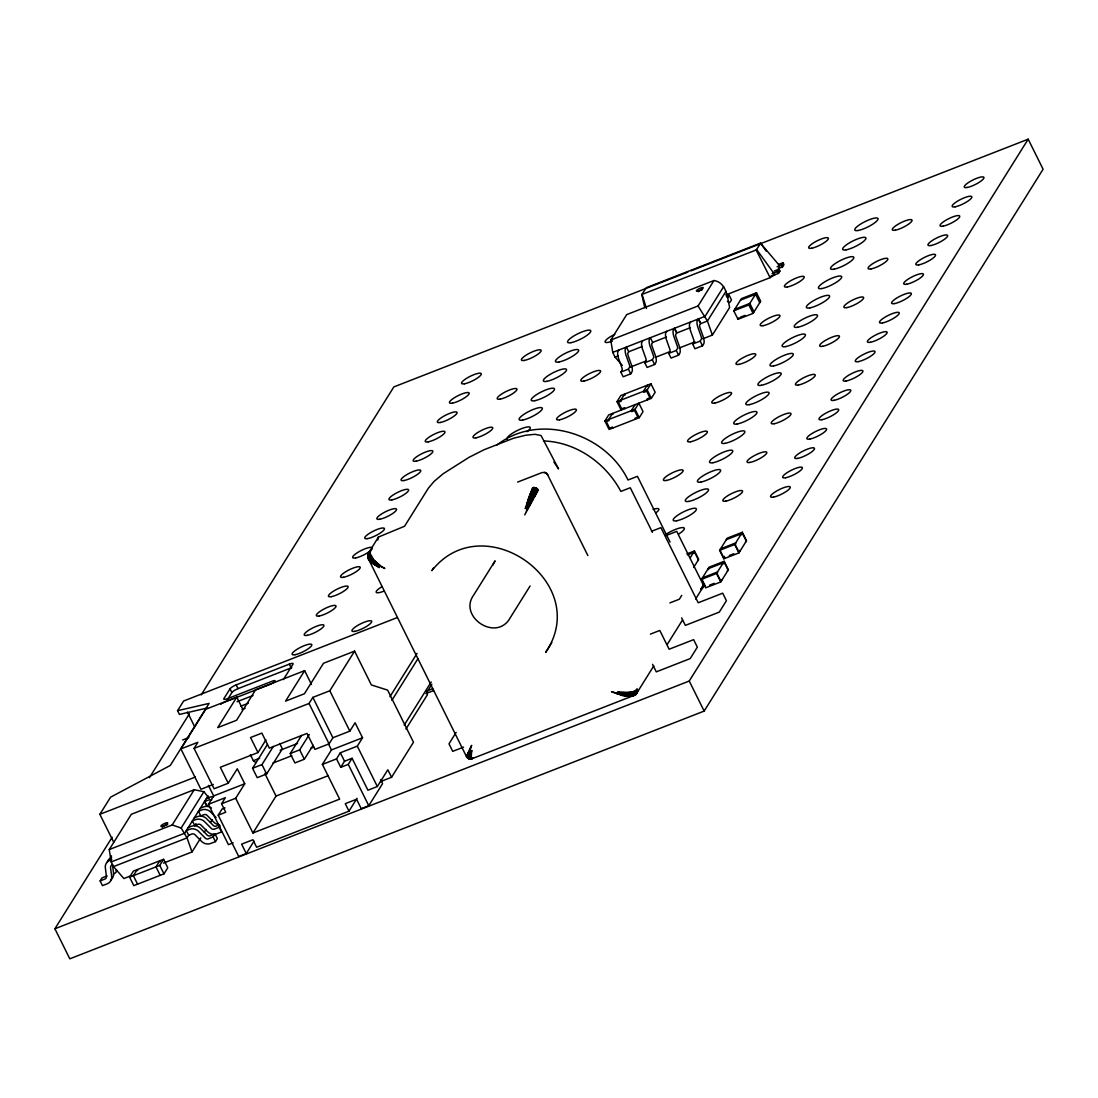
<?xml version="1.0" encoding="UTF-8"?>
<svg xmlns="http://www.w3.org/2000/svg" width="1098" height="1098" viewBox="0 0 1098 1098"><rect width="100%" height="100%" fill="white"/><g stroke="black" fill="none" stroke-linecap="round" stroke-linejoin="round"><path stroke-width="1.5" d="M553.914 462.08L558.553 468.928L541.053 435.535L535.028 434.3L525.585 435.247L513.384 438.294L484.108 449.713L469.038 457.331L443.112 473.773L434.012 481.5L428.385 488.171L404.558 526.258L378.426 537.073L368.406 553.2L368.599 559.28L466.485 756.604L468.928 758.732L471.44 758.938L472.03 757.881L469.848 757.565L467.432 755.342L467.83 758.087L471.44 758.938L634.013 695.418L636.799 693.085L653.818 665.882M368.887 552.308L368.489 558.278L371.893 563.123L369.848 560.927L367.857 556.741L368.008 554.216L369.491 552.363L373.334 559.17L371.893 563.123L379.277 567.529L368.708 557.208L368.008 554.216L370.52 551.059L367.857 556.741L369.738 561.105L379.277 567.529M617.474 693.305L633.107 694.348L636.511 693.016L637.485 691.177L630.787 692.522C626.066 700.25 640.299 694.375 637.06 689.105L635.275 691.369L634.575 694.787L629.538 696.407L621.921 695.35L611.531 691.726L626.313 695.858L631.981 695.967L633.944 691.205L637.416 690.12L635.934 694.046L632.64 695.281L622.525 694.581L621.921 695.35L617.474 693.305L616.98 693.867M470.85 758.1L467.666 758.004C464.07 753.708 471.962 761.092 471.454 758.142L469.875 758.883L467.666 758.004L471.646 745.364L468.077 752.693L470.369 754.024L471.069 758.828L471.728 750.593C470.932 752.473 467.309 760.777 472.346 758.553L473.06 757.634M635.166 694.32L633.821 695.501L617.982 691.918L630.787 692.522L635.275 691.369L637.06 689.105M470.26 750.058L468.695 758.581L470.85 756.604L467.075 754.889L470.26 750.058L469.601 749.481M617.982 691.918L629.511 696.118L626.135 696.173L627.438 692.728L631.185 691.877L636.799 693.085M466.485 756.604L467.075 754.889L466.856 757.167L467.83 758.087L468.873 757.03L470.191 759.02L472.03 757.881M369.848 560.927L368.489 558.278L368.599 553.172L369.614 551.58L369.971 555.382L371.399 556.576C369.161 565.017 367.35 557.674 368.406 553.2M695.652 599L703.049 587.046L702.83 583.958L676.739 531.377L665.731 535.673M469.903 756.522L468.695 757.798L466.993 756.577L468.077 752.693M623.184 692.564L622.525 694.581M527.479 509.65L526.807 509.129L528.385 503.845L535.838 487.814L538.253 490.051L524.748 514.88L536.812 488.363C527.452 490.724 529.414 501.964 525.366 508.525L533.642 496.9L537.636 489.118C529.099 491.479 527.822 501.361 525.366 508.525M368.008 554.216L367.803 555.437C368.654 560.941 367.171 553.31 368.612 556.288L368.599 559.28M535.838 487.814L533.889 488.583L531.981 492.631L527.685 503.57L530.059 504.751L526.807 509.129M529.785 495.349L531.844 490.271L536.291 492.041L536.002 493.894L534.369 496.818L529.785 495.349L533.655 487.512L534.753 487.526L537.293 491.643L534.191 493.51L529.332 499.178L528.495 498.931L533.134 492.975L538.253 490.051M530.059 504.751L533.642 496.9L532.379 500.455L529.332 499.178M370.52 551.059L368.626 554.559L372.167 561.243L375.049 564.303L370.04 559.102L369.463 553.721L371.124 557.359L376.216 562.094L375.049 565.292M378.426 537.073L377.794 540.038M492.659 565.374L495.088 560.858L473.636 595.143C458.566 615.868 493.62 640.71 508.635 620.315L530.073 586.03M700.922 589.187L702.569 587.952L700.922 589.187L703.187 584.987M703.255 586.03L701.842 588.679L703.049 587.046M535.179 488.912L532.654 488.624L531.844 490.271L533.889 488.583L533.655 487.512L532.626 487.759L530.897 492.494L535.11 494.169L527.013 503.309M113.712 842.221L99.863 814.318L110.596 797.175L170.259 765.484L209.1 703.406L177.574 710.68L179.441 714.427L207.646 707.922M177.574 710.68L183.627 701.004L397.27 617.57M691.04 270.849L1028.181 139.185L1043.1 169.229L704.161 711.079L69.819 958.815L54.9 928.771L112.147 837.252M149.41 777.686L189.391 713.769M201.195 694.883L393.839 386.921L687.842 272.098M131.801 875.463L123.882 878.551L113.519 866.61L111.186 861.916L109.251 849.564L131.321 814.291L194.25 789.709L203.899 791.713L209.224 798.219M213.287 784.466L200.948 789.284L180.909 748.905L205.683 709.294L236.784 697.148L242.85 709.349M112.092 865.059A2.869 2.608 32 0 0 110.555 867.653L111.667 876.355A8.235 7.48 32 0 1 107.247 883.766L102.457 885.633L100.138 880.939L102.032 877.892L107.069 875.902M283.339 679.607L292.96 664.208A5.614 1.304 -26.4 0 0 289.296 664.139L236.18 684.891A5.614 1.304 -26.4 0 0 230.031 688.789L223.91 698.575A5.614 1.304 -26.4 0 0 227.574 698.644L272.222 681.199A4.31 1.002 -26.4 0 1 275.159 680.911A4.31 1.002 -26.4 0 1 272.318 683.313M254.036 841.109L246.254 853.544L238.719 856.481L218.214 815.169L225.749 812.232L221.549 803.777L235.686 798.26L244.744 783.78L237.292 768.765L228.233 783.231L214.096 788.762L194.058 748.383L197.873 742.289L180.909 748.905M227.519 699.536L231.898 692.55A5.614 1.304 -26.4 0 1 238.046 688.638L291.162 667.9A5.614 1.304 -26.4 0 1 291.793 667.666M236.784 697.148L217.72 727.617L236.578 720.261L255.628 689.791L304.64 670.645L311.461 684.383M129.605 877.178L133.421 871.085L163.575 859.309L167.774 867.763L163.959 873.857L133.805 885.633L129.605 877.178L159.759 865.402L163.575 859.309M109.251 849.564L172.194 824.982L194.25 789.709M163.492 863.083L192.013 851.952L187.031 837.898L181.184 828.016L203.899 791.713M208.057 795.872L184.697 833.204L111.186 861.916M188.252 827.521L192.177 826.025A8.262 7.508 32 0 1 200.001 827.865L207.302 835.207A2.841 2.58 32 0 0 209.979 835.839L215.03 833.876L217.363 838.584L215.455 841.631L210.665 843.497A8.235 7.48 32 0 1 201.524 841.37L195.032 834.782A2.869 2.608 32 0 0 191.848 834.027L188.678 835.276L187.031 837.898L113.519 866.61M220.135 825.737L219.175 827.261L214.124 829.21A2.841 2.58 32 0 1 211.447 828.578L204.146 821.235A8.262 7.508 32 0 0 196.322 819.396L192.397 820.906L194.73 825.6L195.993 823.569M233.16 842.839L228.439 844.678L208.4 804.312L213.643 795.926L244.744 783.78M221.549 803.777L225.364 797.683L208.4 804.312M304.64 670.645L285.576 701.128L304.421 693.758L323.485 663.288L354.585 651.141L371.371 684.946L387.608 690.107L413.479 742.234L391.561 777.274L380.567 781.57M192.013 851.952L200.81 837.884M204.338 832.257L206.095 829.443M210.487 822.416L212.243 819.602M218.214 815.169L222.029 809.075L225.035 807.895M228.233 783.231L220.314 767.269L258.003 752.555L265.936 739.887M279.702 743.47L282.364 748.836L266.636 773.98L257.207 777.659L252.554 768.271L267.404 744.526M188.678 835.276L186.344 830.568L190.27 829.072A8.262 7.508 32 0 1 198.107 830.912L205.395 838.254A2.841 2.58 32 0 0 208.071 838.886L213.122 836.937L215.03 833.876M252.554 768.271L261.969 764.592L273.333 746.434M194.058 748.383L309.032 703.475L312.848 697.381L329.812 690.766L354.585 651.141M313.067 745.281L304.338 759.253L294.909 762.932L290.243 753.544L301.607 735.385M290.243 753.544L299.672 749.865L309.279 734.507M235.686 798.26L252.938 832.998L276.051 796.05L328.069 775.737M433.655 567.817L431.885 570.644C483.161 505.327 593.181 582.764 545.624 652.432L551.8 642.55M258.003 752.555L250.55 737.527L261.859 733.107L269.312 748.136L307.015 733.409L314.934 749.371L329.071 743.854L332.886 737.76L349.85 731.131L355.093 722.759L362.546 737.774L357.303 746.16L340.339 752.775L336.523 758.883L322.387 764.4L339.639 799.138L252.938 832.998M322.387 764.4L331.445 749.92L362.546 737.774M336.523 758.883L340.723 767.324L344.539 761.23L352.074 758.293L367.926 790.217L377.341 786.525L387.827 769.767L391.561 777.274M622.305 365.456L615.058 357.097L612.725 352.403L610.79 340.051L626.697 314.604L713.975 280.525C726.643 282.584 727.466 297.599 729.621 307.536L712.396 335.068L702.912 338.774M389.968 696.667L417.02 653.434M644.773 307.618L641.754 294.525L646.379 287.676L760.447 243.138L779.004 264.989M340.723 767.324L348.258 764.386L352.074 758.293M391.876 700.346L417.981 658.622M618.847 350.001L617.886 351.621A8.262 2.855 68.7 0 0 618.449 358.058L621.921 367.83A2.841 0.974 68.7 0 1 622.099 370.026L620.837 372.085L623.17 376.779L630.705 373.842L631.926 371.906A8.235 2.841 68.7 0 0 631.268 364.399L628.152 355.67A2.869 0.988 68.7 0 1 627.919 353.034L628.729 351.758L642.138 346.515M642.797 340.654L641.822 342.274A8.262 2.855 68.7 0 0 642.385 348.711L645.857 358.483A2.841 0.974 68.7 0 1 646.049 360.679L644.773 362.738L647.106 367.432L654.641 364.495L655.863 362.56A8.235 2.841 68.7 0 0 655.204 355.038L652.088 346.309A2.869 0.988 68.7 0 1 651.855 343.688L652.665 342.411L666.39 337.045M246.254 853.544L241.601 844.156L252.911 839.737L256.63 847.244L348.986 811.175L357.028 798.328M404.188 725.133L431.185 681.968M620.837 372.085L628.385 369.148L629.648 367.089A2.841 0.974 68.7 0 0 629.456 364.893L625.984 355.107A8.262 2.855 68.7 0 1 625.421 348.67L626.395 347.064L628.729 351.758M431.871 684.246L426.532 692.783L427.465 694.65L405.972 729.003M604.888 421.014L635.056 409.238L638.858 403.144L643.057 411.599L639.242 417.693L609.088 429.469L604.888 421.014L608.704 414.92L651.347 398.341L655.163 392.247L650.963 383.792L620.809 395.568L616.994 401.662L621.194 410.117M348.986 811.175L345.266 803.667L356.576 799.248L361.228 808.636L368.777 805.699L382.598 783.601L380.594 779.58M666.733 331.308L665.759 332.927A8.262 2.855 68.7 0 0 666.321 339.364L669.794 349.137A2.841 0.974 68.7 0 1 669.986 351.333L668.709 353.391L671.043 358.085L678.591 355.148L679.799 353.213A8.235 2.841 68.7 0 0 679.14 345.692L676.025 336.962A2.869 0.988 68.7 0 1 675.792 334.341L676.601 333.065L674.268 328.371L673.294 329.976A8.262 2.855 68.7 0 0 673.856 336.413L677.329 346.186A2.841 0.974 68.7 0 1 677.521 348.395L676.258 350.454L668.709 353.391M644.773 362.738L652.322 359.801L653.585 357.742A2.841 0.974 68.7 0 0 653.392 355.546L649.92 345.76A8.262 2.855 68.7 0 1 649.357 339.323L650.332 337.717L652.665 342.411M635.097 404.613L631.281 410.707L631.748 411.654L634.575 410.542L637.842 417.116L635.015 418.228L635.481 419.161M610.79 340.051L698.054 305.971L713.975 280.525M616.994 401.662L647.161 389.886L650.963 383.792M690.669 321.961L689.695 323.567A8.262 2.855 68.7 0 0 690.258 330.018L693.73 339.79A2.841 0.974 68.7 0 1 693.922 341.986L692.646 344.045L694.979 348.739L702.528 345.788L703.736 343.852A8.235 2.841 68.7 0 0 703.077 336.345L699.961 327.616A2.869 0.988 68.7 0 1 699.728 324.994L700.538 323.704L698.204 319.01L697.23 320.63A8.262 2.855 68.7 0 0 697.793 327.067L701.265 336.839A2.841 0.974 68.7 0 1 701.457 339.049L700.195 341.094L692.646 344.045M723.664 286.619L705.081 316.334L612.725 352.403M725.998 291.313L707.414 321.028L700.908 323.567L698.575 318.873M641.754 294.525L756.151 249.987L760.777 243.138M727.425 301.346A8.235 2.841 68.7 0 0 730.28 301.868L731.488 299.932L729.168 295.238L727.878 297.256A2.841 0.974 68.7 0 1 726.684 296.666L726.478 296.391M456.137 732.407L448.986 743.84L452.719 751.348L463.521 747.134M733.78 310.83L741.411 298.642L756.495 292.754L760.681 301.195L753.063 313.397L737.98 319.285L733.78 310.83L748.863 304.942L756.495 292.754M737.98 319.285L738.94 317.761M770.316 276.422L778.482 273.375L779.923 271.082L778.99 269.202L774.268 271.055M777.027 271.165L779.607 267.034M772.031 273.649L777.562 271.494L778.99 269.202M777.082 266.787L781.611 265.016L783.039 262.738L783.972 264.604L782.545 266.896L778.77 268.365M690.244 557.715L694.458 550.963L698.657 559.417L693.62 567.474M681.721 595.404L679.346 599.22L669.917 602.898M701.471 579.373L709.102 567.186L724.186 561.298L728.372 569.738L720.755 581.94L705.671 587.828L701.471 579.373L716.555 573.485L724.186 561.298M719.629 550.345L727.26 538.157L742.344 532.269L746.53 540.724L738.913 552.912L723.829 558.8L719.629 550.345L734.713 544.457L742.344 532.269M667.241 644.402L682.476 620.068M724.309 556.329L723.596 557.482L720.343 550.908L720.59 548.822L735.66 542.934L735.413 545.02L738.68 551.594L739.393 550.441L739.86 551.388M723.829 558.8L724.776 557.276M54.9 928.771L689.242 681.034L1028.181 139.185M471.728 750.593L468.173 755.836L466.568 756.165L466.856 757.167L471.111 754.161M467.432 755.342L466.993 757.195L468.036 756.275L468.928 758.732L469.848 757.565M529.071 504.133L531.857 500.276M467.474 755.273L468.983 753.475M375.516 563.027L371.124 557.359L372.524 560.447L375.516 563.027L384.849 568.517L375.241 563.658L370.479 558.182L369.971 555.382L368.708 557.208L371.947 562.052M636.511 693.016L637.279 692.179M497.092 444.91C539.255 412.107 605.629 433.381 628.015 480.004L637.43 476.326L670.054 542.041M725.778 294.964L770.11 277.657L774.831 274.651L756.728 249.63M111.543 857.373L110.939 857.648A8.262 7.508 32 0 0 107.316 862.438M778.509 264.494L783.039 262.738M777.398 272.071L779.923 271.082M771.825 275.831L774.831 274.651M726.656 296.227L729.168 295.238M740.464 300.166L755.534 294.278L759.734 302.719M615.058 357.097L618.119 355.903M690.395 327.671L676.972 332.914L674.639 328.22M740.436 317.171L744.966 315.401M630.156 367.185L645.981 361.009M655.465 357.303L669.698 351.744M679.182 348.039L695.007 341.862M517.652 482.091L542.151 472.524L545.363 472.579L547.175 473.883L587.869 555.561M651.485 531.322L660.914 527.644L698.204 602.761L722.704 593.181L726.423 600.702L719.286 612.121L685.358 625.38L681.625 617.858M237.099 701.704L253.048 695.487M240.503 706.289L248.313 703.242M242.013 709.528L245.142 708.306M182.625 739.956L188.815 737.54M686.923 553.914L694.458 550.963M687.485 554.847L693.511 552.486L693.977 553.419L694.691 552.28L697.957 558.855L697.71 560.941M726.3 539.681L741.383 533.793L741.85 534.726L742.564 533.587L745.83 540.161L745.583 542.247M729.305 555.506L733.835 553.735M99.863 814.318L195.362 777.027M426.477 691.136L432.598 688.748L433.532 690.628L425.887 693.607M250.371 754.642L253.377 760.708L259.691 758.251M280.182 750.25L297.517 743.47M709.637 585.124L714.167 583.354M272.867 763.096L291.78 755.712M310.707 748.328L313.85 747.093M206.41 798.493L210.336 796.997A8.262 7.508 32 0 1 213.588 796.805M200.358 808.169L204.283 806.673A8.262 7.508 32 0 1 209.965 807.167M650.387 634.136L659.802 630.444L669.121 649.234L693.634 639.654L697.354 647.175L690.203 658.594L656.288 671.852L652.555 664.331M194.305 817.845L198.23 816.349A8.262 7.508 32 0 1 206.053 818.188L213.355 825.531A2.841 2.58 32 0 0 216.032 826.163L219.531 824.818M194.73 825.6L197.901 824.351A2.869 2.608 32 0 1 201.085 825.106L207.577 831.694A8.235 7.48 32 0 0 216.718 833.821L221.508 831.955L219.175 827.261M111.831 859.556L109.031 860.695A8.262 7.508 32 0 0 105.271 867.049L106.451 876.78A2.841 2.58 32 0 1 105.161 878.949L100.138 880.939M634.013 695.418L632.146 696.132L622.991 693.291C624.693 691.754 645.995 697.395 630.787 692.522M469.354 758.32L472.346 758.553M627.274 693.648L635.358 692.605L636.744 691.781L636.593 690.532M544.128 440.971C576.381 442.233 605.918 463.219 620.864 491.424L630.279 487.745L652.404 532.31M621.921 695.35L626.313 695.858M172.194 824.982L181.184 828.016M544.292 472.291L547.175 473.883L545.363 472.579M373.018 559.692L380.1 565.264M253.377 760.708L255.793 762.63M216.114 817.53L210.198 811.559A8.262 7.508 32 0 0 202.375 809.734L198.45 811.23L200.783 815.924L203.953 814.675A2.869 2.608 32 0 1 207.138 815.43L213.63 822.018A8.235 7.48 32 0 0 218.79 824.598M376.216 562.094L379.579 565.882M546.351 473.128L547.778 474.803M760.447 243.138L766.377 251.277M698.054 305.971L707.414 321.028L712.396 335.068M756.151 249.987L770.11 277.657M781.611 265.016L782.545 266.896M777.562 271.494L778.482 273.375M754.01 311.873L749.824 303.419L734.74 309.307L735.207 310.24M748.863 304.942L753.063 313.397M700.195 341.094L702.528 345.788M676.258 350.454L678.591 355.148M652.322 359.801L654.641 364.495M734.713 544.457L738.913 552.912M647.669 386.208L647.202 385.261L643.387 391.355L643.853 392.302L646.681 391.19L649.947 397.764L647.12 398.876L647.587 399.809M647.161 389.886L651.347 398.341M628.385 369.148L630.705 373.842M727.425 571.262L727.672 569.189L724.405 562.615L723.692 563.754L723.225 562.821L708.155 568.709L708.608 569.642M721.702 580.417L721.235 579.47L720.521 580.609L717.255 574.048L717.502 571.962L702.432 577.85L702.898 578.783M635.056 409.238L639.242 417.693M716.555 573.485L720.755 581.94M625.05 395.033L624.584 394.1L620.768 400.194L621.235 401.127L618.407 402.239L621.674 408.813L624.501 407.701L624.968 408.648M702.185 579.936L705.438 586.51M612.945 414.385L612.478 413.452L608.663 419.546L609.129 420.479L606.302 421.591L609.568 428.165L612.396 427.053L612.862 428M689.242 681.034L704.161 711.079M329.812 690.766L349.85 731.131M357.303 746.16L377.341 786.525M348.258 764.386L368.777 805.699M312.848 697.381L332.886 737.76M340.339 752.775L344.539 761.23M309.032 703.475L329.071 743.854M289.296 664.139L291.162 667.9M328.467 743.909L331.445 749.92M299.672 749.865L304.338 759.253M236.18 684.891L238.046 688.638M230.031 688.789L231.898 692.55M261.969 764.592L266.636 773.98M264.824 773.445L276.051 796.05M187.429 712.122L194.662 726.698M208.428 785.413L213.643 795.926M204.599 801.389L206.932 806.083L204.502 801.554L208.428 800.058A8.262 7.508 32 0 1 211.681 799.852M213.122 836.937L215.455 841.631M160.267 861.724L159.8 860.777L155.998 866.885L160.184 875.326M159.759 865.402L163.959 873.857M137.648 870.549L137.195 869.616L133.38 875.71L137.566 884.165M642.097 294.538L646.489 308.497M112.463 864.606L113.574 873.308A8.235 7.48 32 0 1 110.541 880.006M111.378 858.032L111.323 857.373A8.262 7.508 32 0 1 111.461 855.809M532.626 487.759L532.654 488.624M507.4 439.351A12.943 3.02 -26.4 0 1 521.481 428.673A12.943 3.02 -26.4 0 1 526.999 431.706M653.104 509.458A10.994 2.567 -26.4 0 1 656.165 512.615M383.586 591.287A10.994 2.567 -26.4 0 1 376.134 592.206A10.994 2.567 -26.4 0 1 382.118 586.593M665.47 534.671A12.943 3.02 -26.4 0 1 682.325 527.589A12.943 3.02 -26.4 0 1 678.701 534.04M612.492 341.025A10.994 2.567 -26.4 0 1 605.08 341.368A10.994 2.567 -26.4 0 1 614.784 334.355M698.287 291.67A3.816 0.892 -26.4 0 1 699.81 290.696M700.702 290.256A3.816 0.892 -26.4 0 1 702.432 289.584M271.316 683.821A4.31 1.002 -26.4 0 1 270.314 684.26L225.666 701.691A5.614 1.304 -26.4 0 0 222.427 703.269M220.794 704.34A5.614 1.304 -26.4 0 1 221.288 703.983M162.243 827.357A3.816 0.892 -26.4 0 1 162.779 826.904M163.478 826.41A3.816 0.892 -26.4 0 1 165.194 825.476M166.086 825.092A3.816 0.892 -26.4 0 1 167.637 824.625M117.157 870.481A8.235 7.48 32 0 1 113.3 874.09M116.594 870.33A8.235 7.48 32 0 1 115.921 870.714M210.72 807.552A8.262 7.508 32 0 1 211.434 807.991M546.818 381.349A12.943 3.02 -26.4 0 0 566.252 370.767A12.943 3.02 -26.4 0 0 551.772 373.444A12.943 3.02 -26.4 0 0 546.818 381.349M534.712 400.701A12.943 3.02 -26.4 0 0 554.147 390.119A12.943 3.02 -26.4 0 0 539.667 392.782A12.943 3.02 -26.4 0 0 534.712 400.701M522.607 420.054A12.943 3.02 -26.4 0 0 542.041 409.472A12.943 3.02 -26.4 0 0 527.562 412.134A12.943 3.02 -26.4 0 0 522.607 420.054M558.923 361.997A12.943 3.02 -26.4 0 0 578.358 351.415A12.943 3.02 -26.4 0 0 563.878 354.091A12.943 3.02 -26.4 0 0 558.923 361.997M452.445 403.131A10.953 2.553 -26.4 0 0 468.901 394.168A10.953 2.553 -26.4 0 0 456.644 396.419A10.953 2.553 -26.4 0 0 452.445 403.131M440.339 422.483A10.953 2.553 -26.4 0 0 456.795 413.521A10.953 2.553 -26.4 0 0 444.539 415.771A10.953 2.553 -26.4 0 0 440.339 422.483M428.234 441.835A10.953 2.553 -26.4 0 0 444.69 432.873A10.953 2.553 -26.4 0 0 432.434 435.124A10.953 2.553 -26.4 0 0 428.234 441.835M416.128 461.174A10.953 2.553 -26.4 0 0 432.585 452.225A10.953 2.553 -26.4 0 0 420.328 454.476A10.953 2.553 -26.4 0 0 416.128 461.174M404.023 480.526A10.953 2.553 -26.4 0 0 420.479 471.577A10.953 2.553 -26.4 0 0 408.223 473.828A10.953 2.553 -26.4 0 0 404.023 480.526M391.917 499.878A10.953 2.553 -26.4 0 0 408.374 490.93A10.953 2.553 -26.4 0 0 396.117 493.18A10.953 2.553 -26.4 0 0 391.917 499.878M367.706 538.583A10.953 2.553 -26.4 0 0 384.176 529.62A10.953 2.553 -26.4 0 0 371.906 531.885A10.953 2.553 -26.4 0 0 367.706 538.583M379.812 519.23A10.953 2.553 -26.4 0 0 396.282 510.282A10.953 2.553 -26.4 0 0 384.012 512.533A10.953 2.553 -26.4 0 0 379.812 519.23M355.601 557.935A10.953 2.553 -26.4 0 0 372.071 548.973A10.953 2.553 -26.4 0 0 359.801 551.237A10.953 2.553 -26.4 0 0 355.601 557.935M343.496 577.287A10.953 2.553 -26.4 0 0 359.966 568.325A10.953 2.553 -26.4 0 0 347.695 570.589A10.953 2.553 -26.4 0 0 343.496 577.287M319.285 615.992A10.953 2.553 -26.4 0 0 335.755 607.029A10.953 2.553 -26.4 0 0 323.485 609.294A10.953 2.553 -26.4 0 0 319.285 615.992M331.39 596.639A10.953 2.553 -26.4 0 0 347.86 587.677A10.953 2.553 -26.4 0 0 335.59 589.942A10.953 2.553 -26.4 0 0 331.39 596.639M307.179 635.344A10.953 2.553 -26.4 0 0 323.649 626.382A10.953 2.553 -26.4 0 0 311.379 628.646A10.953 2.553 -26.4 0 0 307.179 635.344M295.074 654.696A10.953 2.553 -26.4 0 0 311.544 645.734A10.953 2.553 -26.4 0 0 299.274 647.998A10.953 2.553 -26.4 0 0 295.074 654.696M750.003 462.423A10.994 2.567 -26.4 0 0 766.528 453.433A10.994 2.567 -26.4 0 0 754.202 455.697A10.994 2.567 -26.4 0 0 750.003 462.423M666.349 480.457A10.994 2.567 -26.4 0 0 682.874 471.467A10.994 2.567 -26.4 0 0 670.562 473.732A10.994 2.567 -26.4 0 0 666.349 480.457M725.792 501.127A10.994 2.567 -26.4 0 0 742.317 492.124A10.994 2.567 -26.4 0 0 730.005 494.402A10.994 2.567 -26.4 0 0 725.792 501.127M464.55 383.778A10.953 2.553 -26.4 0 0 481.006 374.816A10.953 2.553 -26.4 0 0 468.75 377.067A10.953 2.553 -26.4 0 0 464.55 383.778M524.364 360.419A10.994 2.567 -26.4 0 0 540.889 351.429A10.994 2.567 -26.4 0 0 528.577 353.693A10.994 2.567 -26.4 0 0 524.364 360.419M858.265 230.47A12.943 3.02 -26.4 0 0 877.714 219.888A12.943 3.02 -26.4 0 0 863.22 222.551A12.943 3.02 -26.4 0 0 858.265 230.47M834.068 269.175A12.943 3.02 -26.4 0 0 853.503 258.593A12.943 3.02 -26.4 0 0 839.009 261.255A12.943 3.02 -26.4 0 0 834.068 269.175M846.174 249.822A12.943 3.02 -26.4 0 0 865.608 239.24A12.943 3.02 -26.4 0 0 851.115 241.903A12.943 3.02 -26.4 0 0 846.174 249.822M821.963 288.527A12.943 3.02 -26.4 0 0 841.397 277.945A12.943 3.02 -26.4 0 0 826.904 280.608A12.943 3.02 -26.4 0 0 821.963 288.527M809.857 307.879A12.943 3.02 -26.4 0 0 829.292 297.297A12.943 3.02 -26.4 0 0 814.798 299.96A12.943 3.02 -26.4 0 0 809.857 307.879M797.752 327.231A12.943 3.02 -26.4 0 0 817.187 316.649A12.943 3.02 -26.4 0 0 802.693 319.312A12.943 3.02 -26.4 0 0 797.752 327.231M785.646 346.584A12.943 3.02 -26.4 0 0 805.081 336.002A12.943 3.02 -26.4 0 0 790.587 338.664A12.943 3.02 -26.4 0 0 785.646 346.584M773.541 365.936A12.943 3.02 -26.4 0 0 792.976 355.354A12.943 3.02 -26.4 0 0 778.482 358.017A12.943 3.02 -26.4 0 0 773.541 365.936M761.436 385.288A12.943 3.02 -26.4 0 0 780.87 374.706A12.943 3.02 -26.4 0 0 766.39 377.369A12.943 3.02 -26.4 0 0 761.436 385.288M475.942 437.828A10.994 2.567 -26.4 0 0 492.467 428.838A10.994 2.567 -26.4 0 0 480.155 431.102A10.994 2.567 -26.4 0 0 475.942 437.828M500.153 399.123A10.994 2.567 -26.4 0 0 516.678 390.133A10.994 2.567 -26.4 0 0 504.366 392.398A10.994 2.567 -26.4 0 0 500.153 399.123M583.807 381.088A10.994 2.567 -26.4 0 0 600.332 372.085A10.994 2.567 -26.4 0 0 588.006 374.349A10.994 2.567 -26.4 0 0 583.807 381.088M559.596 419.793A10.994 2.567 -26.4 0 0 576.121 410.789A10.994 2.567 -26.4 0 0 563.796 413.054A10.994 2.567 -26.4 0 0 559.596 419.793M354.901 631.35A10.994 2.567 -26.4 0 0 371.426 622.346A10.994 2.567 -26.4 0 0 359.101 624.625A10.994 2.567 -26.4 0 0 354.901 631.35M774.214 423.718A10.994 2.567 -26.4 0 0 790.738 414.728A10.994 2.567 -26.4 0 0 778.413 416.993A10.994 2.567 -26.4 0 0 774.214 423.718M690.56 441.767A10.994 2.567 -26.4 0 0 707.085 432.763A10.994 2.567 -26.4 0 0 694.773 435.028A10.994 2.567 -26.4 0 0 690.56 441.767M749.33 404.64A12.943 3.02 -26.4 0 0 768.765 394.058A12.943 3.02 -26.4 0 0 754.285 396.721A12.943 3.02 -26.4 0 0 749.33 404.64M676.697 520.754A12.943 3.02 -26.4 0 0 696.132 510.158A12.943 3.02 -26.4 0 0 681.652 512.835A12.943 3.02 -26.4 0 0 676.697 520.754M725.119 443.345A12.943 3.02 -26.4 0 0 744.554 432.763A12.943 3.02 -26.4 0 0 730.074 435.426A12.943 3.02 -26.4 0 0 725.119 443.345M571.029 342.645A12.943 3.02 -26.4 0 0 590.463 332.063A12.943 3.02 -26.4 0 0 575.97 334.739A12.943 3.02 -26.4 0 0 571.029 342.645M737.225 423.993A12.943 3.02 -26.4 0 0 756.659 413.411A12.943 3.02 -26.4 0 0 742.179 416.073A12.943 3.02 -26.4 0 0 737.225 423.993M688.803 501.402A12.943 3.02 -26.4 0 0 708.237 490.806A12.943 3.02 -26.4 0 0 693.758 493.482A12.943 3.02 -26.4 0 0 688.803 501.402M713.014 462.697A12.943 3.02 -26.4 0 0 732.448 452.115A12.943 3.02 -26.4 0 0 717.968 454.778A12.943 3.02 -26.4 0 0 713.014 462.697M700.908 482.049A12.943 3.02 -26.4 0 0 720.343 471.454A12.943 3.02 -26.4 0 0 705.863 474.13A12.943 3.02 -26.4 0 0 700.908 482.049M895.268 230.196A10.994 2.567 -26.4 0 0 911.779 221.206A10.994 2.567 -26.4 0 0 899.468 223.47A10.994 2.567 -26.4 0 0 895.268 230.196M811.614 248.244A10.994 2.567 -26.4 0 0 828.139 239.24A10.994 2.567 -26.4 0 0 815.828 241.519A10.994 2.567 -26.4 0 0 811.614 248.244M787.403 286.949A10.994 2.567 -26.4 0 0 803.928 277.945A10.994 2.567 -26.4 0 0 791.617 280.21A10.994 2.567 -26.4 0 0 787.403 286.949M871.057 268.9A10.994 2.567 -26.4 0 0 887.568 259.91A10.994 2.567 -26.4 0 0 875.257 262.175A10.994 2.567 -26.4 0 0 871.057 268.9M846.846 307.605A10.994 2.567 -26.4 0 0 863.371 298.615A10.994 2.567 -26.4 0 0 851.046 300.879A10.994 2.567 -26.4 0 0 846.846 307.605M763.192 325.653A10.994 2.567 -26.4 0 0 779.717 316.649A10.994 2.567 -26.4 0 0 767.406 318.914A10.994 2.567 -26.4 0 0 763.192 325.653M822.635 346.309A10.994 2.567 -26.4 0 0 839.16 337.319A10.994 2.567 -26.4 0 0 826.835 339.584A10.994 2.567 -26.4 0 0 822.635 346.309M738.981 364.358A10.994 2.567 -26.4 0 0 755.506 355.354A10.994 2.567 -26.4 0 0 743.195 357.619A10.994 2.567 -26.4 0 0 738.981 364.358M714.771 403.062A10.994 2.567 -26.4 0 0 731.295 394.058A10.994 2.567 -26.4 0 0 718.984 396.323A10.994 2.567 -26.4 0 0 714.771 403.062M798.424 385.014A10.994 2.567 -26.4 0 0 814.949 376.024A10.994 2.567 -26.4 0 0 802.624 378.288A10.994 2.567 -26.4 0 0 798.424 385.014M967.242 187.456A10.953 2.553 -26.4 0 0 983.698 178.494A10.953 2.553 -26.4 0 0 971.428 180.758A10.953 2.553 -26.4 0 0 967.242 187.456M955.136 206.808A10.953 2.553 -26.4 0 0 971.593 197.846A10.953 2.553 -26.4 0 0 959.323 200.111A10.953 2.553 -26.4 0 0 955.136 206.808M943.031 226.161A10.953 2.553 -26.4 0 0 959.487 217.198A10.953 2.553 -26.4 0 0 947.217 219.463A10.953 2.553 -26.4 0 0 943.031 226.161M930.926 245.513A10.953 2.553 -26.4 0 0 947.382 236.55A10.953 2.553 -26.4 0 0 935.112 238.815A10.953 2.553 -26.4 0 0 930.926 245.513M918.82 264.865A10.953 2.553 -26.4 0 0 935.276 255.903A10.953 2.553 -26.4 0 0 923.006 258.167A10.953 2.553 -26.4 0 0 918.82 264.865M906.715 284.217A10.953 2.553 -26.4 0 0 923.171 275.255A10.953 2.553 -26.4 0 0 910.901 277.506A10.953 2.553 -26.4 0 0 906.715 284.217M894.609 303.57A10.953 2.553 -26.4 0 0 911.065 294.607A10.953 2.553 -26.4 0 0 898.795 296.858A10.953 2.553 -26.4 0 0 894.609 303.57M882.504 322.922A10.953 2.553 -26.4 0 0 898.96 313.959A10.953 2.553 -26.4 0 0 886.69 316.21A10.953 2.553 -26.4 0 0 882.504 322.922M870.398 342.274A10.953 2.553 -26.4 0 0 886.855 333.312A10.953 2.553 -26.4 0 0 874.584 335.563A10.953 2.553 -26.4 0 0 870.398 342.274M858.293 361.626A10.953 2.553 -26.4 0 0 874.749 352.664A10.953 2.553 -26.4 0 0 862.479 354.915A10.953 2.553 -26.4 0 0 858.293 361.626M846.187 380.979A10.953 2.553 -26.4 0 0 862.644 372.016A10.953 2.553 -26.4 0 0 850.374 374.267A10.953 2.553 -26.4 0 0 846.187 380.979M834.082 400.331A10.953 2.553 -26.4 0 0 850.538 391.368A10.953 2.553 -26.4 0 0 838.268 393.619A10.953 2.553 -26.4 0 0 834.082 400.331M821.977 419.683A10.953 2.553 -26.4 0 0 838.433 410.721A10.953 2.553 -26.4 0 0 826.163 412.972A10.953 2.553 -26.4 0 0 821.977 419.683M809.871 439.035A10.953 2.553 -26.4 0 0 826.327 430.073A10.953 2.553 -26.4 0 0 814.057 432.324A10.953 2.553 -26.4 0 0 809.871 439.035M797.766 458.388A10.953 2.553 -26.4 0 0 814.222 449.425A10.953 2.553 -26.4 0 0 801.952 451.676A10.953 2.553 -26.4 0 0 797.766 458.388M785.66 477.74A10.953 2.553 -26.4 0 0 802.116 468.777A10.953 2.553 -26.4 0 0 789.846 471.028A10.953 2.553 -26.4 0 0 785.66 477.74M773.555 497.092A10.953 2.553 -26.4 0 0 790.011 488.13A10.953 2.553 -26.4 0 0 777.755 490.381A10.953 2.553 -26.4 0 0 773.555 497.092M698.136 290.984A3.816 0.892 -26.4 0 0 703.255 287.731A3.816 0.892 -26.4 0 0 698.054 289.309A3.816 0.892 -26.4 0 0 698.136 290.984M162.628 826.204A3.816 0.892 -26.4 0 0 167.747 822.965A3.816 0.892 -26.4 0 0 162.545 824.529A3.816 0.892 -26.4 0 0 162.628 826.204"/></g></svg>
